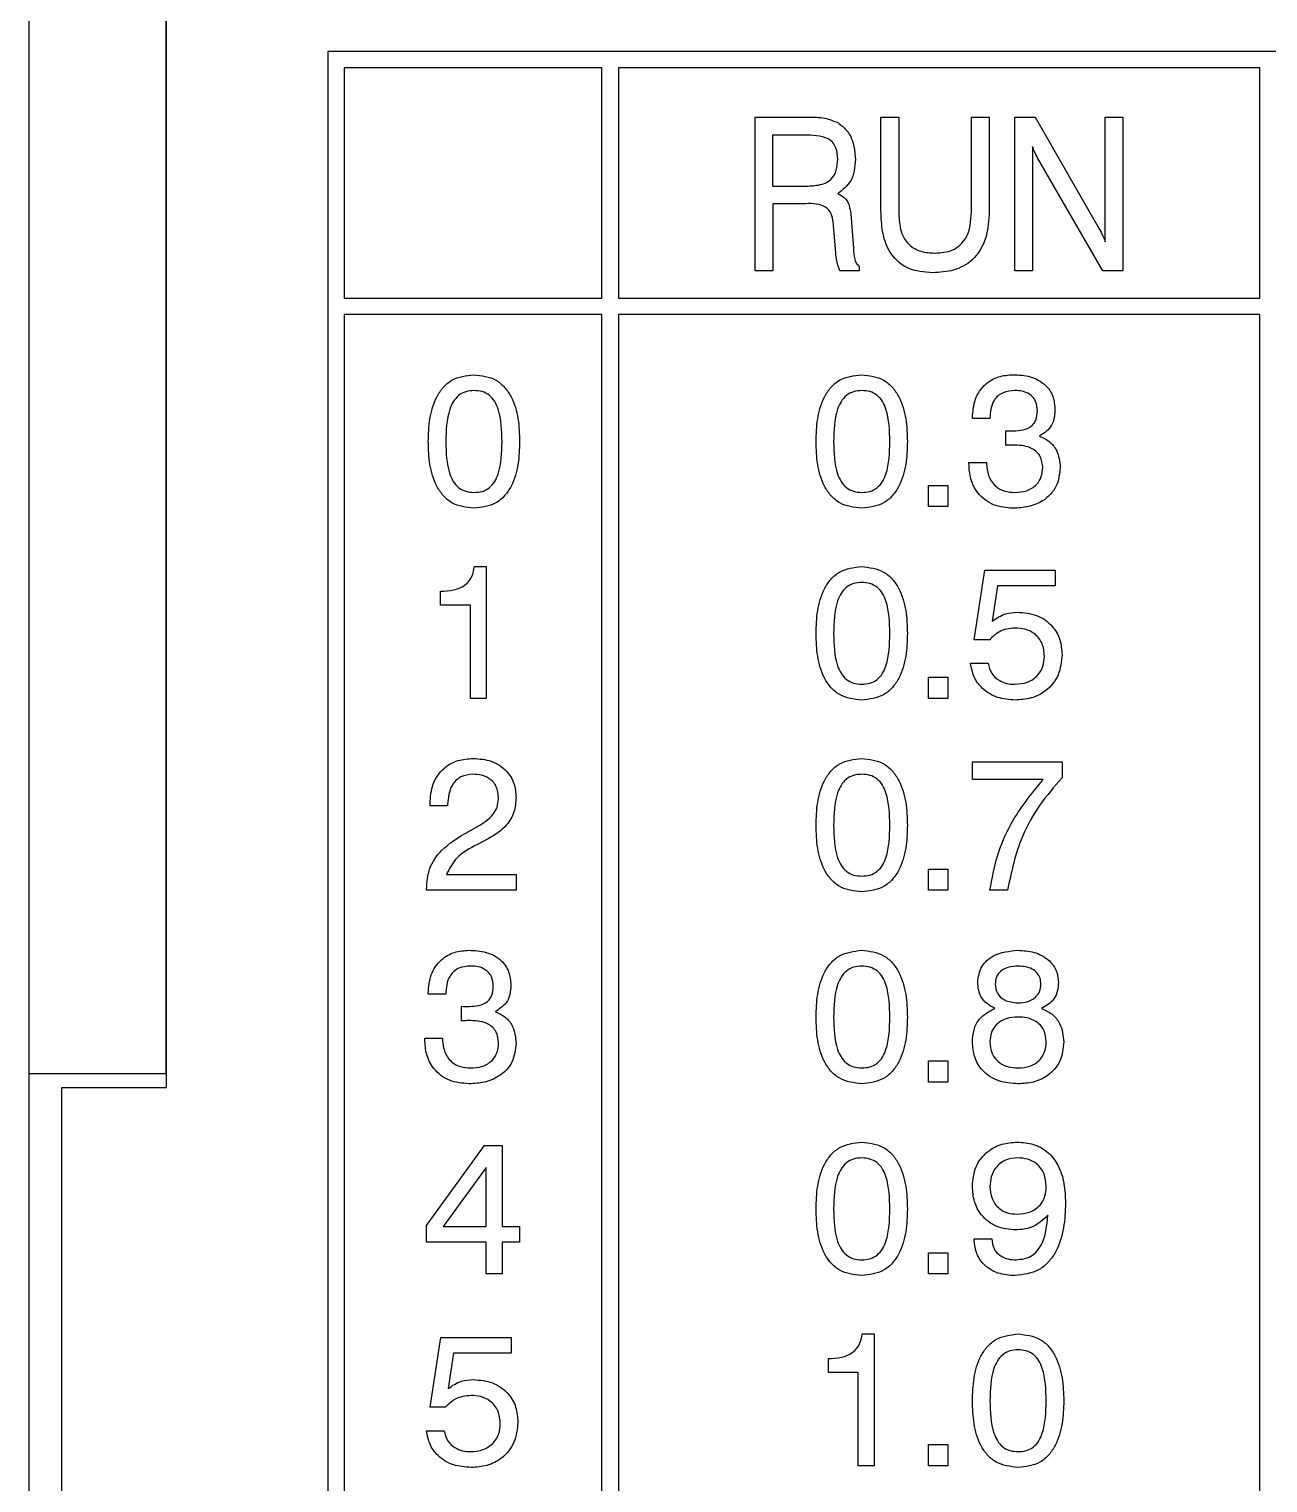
# Model space of a CAD drawing. Header units: millimetres. Extents: x -684 to 5961, y -1281 to 2539.
# Drawn here: x 2779.34 to 2801.94, y -477.58 to -451.06 of the extents above; entities that cross this region are included whole.
import ezdxf

# ---------------------------------------------------------------- set-up
doc = ezdxf.new("R2010")
doc.units = ezdxf.units.MM
doc.header["$LTSCALE"] = 5
doc.header["$MEASUREMENT"] = 0
doc.layers.get('0').update_dxf_attribs({"linetype": 'CONTINUOUS'})

msp = doc.modelspace()

# ---------------------------------------------------------------- linework, layer by layer
for p, q in [((2779.342, -470.115), (2779.342, -437.615)), ((2781.842, -470.115), (2781.842, -437.615)), ((2781.842, -445.615), (2781.842, -470.365)), ((2817.092, -451.465), (2784.792, -451.465)), ((2784.792, -451.465), (2784.792, -513.765)), ((2785.092, -451.765), (2785.092, -455.965)), ((2789.792, -451.765), (2785.092, -451.765)), ((2789.792, -455.965), (2789.792, -451.765)), ((2790.092, -451.765), (2790.092, -455.965)), ((2801.792, -451.765), (2790.092, -451.765)), ((2801.792, -455.965), (2801.792, -451.765)), ((2792.586, -452.665), (2793.545, -452.665)), ((2792.586, -455.465), (2792.586, -452.665)), ((2794.883, -452.665), (2795.206, -452.665)), ((2794.883, -454.378), (2794.883, -452.665)), ((2795.206, -452.665), (2795.206, -454.382)), ((2796.534, -452.665), (2796.857, -452.665)), ((2796.534, -454.382), (2796.534, -452.665)), ((2796.857, -452.665), (2796.857, -454.378)), ((2797.324, -452.665), (2797.695, -452.665)), ((2797.324, -455.465), (2797.324, -452.665)), ((2797.695, -452.665), (2798.862, -454.699)), ((2798.975, -452.665), (2799.298, -452.665)), ((2798.975, -454.934), (2798.975, -452.665)), ((2799.298, -452.665), (2799.298, -455.465)), ((2792.905, -452.988), (2792.905, -453.921)), ((2793.489, -452.988), (2792.905, -452.988)), ((2797.647, -453.195), (2797.647, -455.465)), ((2798.931, -455.465), (2797.74, -453.402)), ((2792.905, -453.921), (2793.489, -453.921)), ((2792.909, -454.244), (2792.909, -455.465)), ((2793.462, -454.244), (2792.909, -454.244)), ((2794.345, -454.585), (2794.379, -455.055)), ((2794.055, -455.072), (2794.021, -454.701)), ((2794.055, -455.084), (2794.055, -455.072)), ((2794.488, -455.386), (2794.488, -455.465)), ((2792.909, -455.465), (2792.586, -455.465)), ((2794.488, -455.465), (2794.13, -455.465)), ((2797.647, -455.465), (2797.324, -455.465)), ((2799.298, -455.465), (2798.931, -455.465)), ((2785.092, -455.965), (2789.792, -455.965)), ((2790.092, -455.965), (2801.792, -455.965)), ((2789.792, -456.265), (2785.092, -456.265)), ((2785.092, -456.265), (2785.092, -513.465)), ((2789.792, -513.465), (2789.792, -456.265)), ((2790.092, -456.265), (2790.092, -513.465)), ((2801.792, -456.265), (2790.092, -456.265)), ((2801.792, -513.465), (2801.792, -456.265)), ((2796.551, -458.162), (2796.551, -458.145)), ((2796.871, -458.162), (2796.551, -458.162)), ((2797.158, -458.65), (2797.159, -458.383)), ((2797.169, -458.649), (2797.158, -458.65)), ((2796.487, -458.963), (2796.807, -458.963)), ((2796.487, -458.981), (2796.487, -458.963)), ((2795.75, -459.38), (2796.102, -459.38)), ((2795.75, -459.765), (2795.75, -459.38)), ((2796.102, -459.38), (2796.102, -459.765)), ((2796.102, -459.765), (2795.75, -459.765)), ((2787.467, -460.861), (2787.682, -460.861)), ((2787.682, -460.861), (2787.682, -463.265)), ((2796.583, -462.195), (2796.779, -460.925)), ((2796.779, -460.925), (2798.061, -460.925)), ((2798.061, -460.925), (2798.061, -461.213)), ((2797.01, -461.213), (2796.913, -461.856)), ((2798.061, -461.213), (2797.01, -461.213)), ((2786.849, -461.566), (2786.849, -461.31)), ((2787.394, -461.566), (2786.849, -461.566)), ((2787.394, -463.265), (2787.394, -461.566)), ((2796.866, -462.195), (2796.583, -462.195)), ((2796.519, -462.626), (2796.839, -462.626)), ((2795.75, -462.88), (2796.102, -462.88)), ((2795.75, -463.265), (2795.75, -462.88)), ((2796.102, -462.88), (2796.102, -463.265)), ((2787.682, -463.265), (2787.394, -463.265)), ((2796.102, -463.265), (2795.75, -463.265)), ((2796.551, -464.425), (2798.186, -464.425)), ((2796.551, -464.745), (2796.551, -464.425)), ((2798.186, -464.425), (2798.186, -464.716)), ((2797.844, -464.745), (2796.551, -464.745)), ((2786.657, -465.226), (2786.657, -465.185)), ((2786.977, -465.198), (2786.977, -465.226)), ((2786.977, -465.226), (2786.657, -465.226)), ((2787.362, -465.693), (2787.562, -465.581)), ((2787.72, -465.828), (2787.521, -465.931)), ((2786.955, -466.476), (2788.227, -466.476)), ((2788.227, -466.476), (2788.227, -466.765)), ((2795.75, -466.38), (2796.102, -466.38)), ((2795.75, -466.765), (2795.75, -466.38)), ((2796.102, -466.38), (2796.102, -466.765)), ((2786.593, -466.765), (2786.593, -466.745)), ((2788.227, -466.765), (2786.593, -466.765)), ((2796.102, -466.765), (2795.75, -466.765)), ((2797.192, -466.765), (2796.871, -466.765)), ((2786.625, -468.662), (2786.625, -468.645)), ((2786.945, -468.662), (2786.625, -468.662)), ((2787.232, -469.15), (2787.233, -468.883)), ((2787.243, -469.149), (2787.232, -469.15)), ((2786.561, -469.463), (2786.881, -469.463)), ((2786.561, -469.481), (2786.561, -469.463)), ((2795.75, -469.88), (2796.102, -469.88)), ((2795.75, -470.265), (2795.75, -469.88)), ((2796.102, -469.88), (2796.102, -470.265)), ((2781.842, -470.115), (2779.342, -470.115)), ((2779.342, -495.615), (2779.342, -470.115)), ((2779.942, -495.365), (2779.942, -470.365)), ((2779.942, -470.365), (2781.842, -470.365)), ((2796.102, -470.265), (2795.75, -470.265)), ((2786.593, -472.882), (2787.653, -471.425)), ((2787.653, -471.425), (2787.971, -471.425)), ((2787.971, -471.425), (2787.971, -472.899)), ((2787.682, -471.826), (2786.894, -472.899)), ((2787.682, -472.899), (2787.682, -471.826)), ((2786.593, -473.188), (2786.593, -472.882)), ((2786.894, -472.899), (2787.682, -472.899)), ((2787.971, -472.899), (2788.291, -472.899)), ((2788.291, -472.899), (2788.291, -473.188)), ((2796.583, -473.124), (2796.904, -473.124)), ((2787.682, -473.188), (2786.593, -473.188)), ((2787.682, -473.765), (2787.682, -473.188)), ((2787.971, -473.188), (2787.971, -473.765)), ((2788.291, -473.188), (2787.971, -473.188)), ((2795.75, -473.38), (2796.102, -473.38)), ((2795.75, -473.765), (2795.75, -473.38)), ((2796.102, -473.38), (2796.102, -473.765)), ((2787.971, -473.765), (2787.682, -473.765)), ((2796.102, -473.765), (2795.75, -473.765)), ((2786.657, -476.195), (2786.853, -474.925)), ((2786.853, -474.925), (2788.135, -474.925)), ((2788.135, -474.925), (2788.135, -475.213)), ((2794.54, -474.861), (2794.756, -474.861)), ((2794.756, -474.861), (2794.756, -477.265)), ((2787.083, -475.213), (2786.986, -475.856)), ((2788.135, -475.213), (2787.083, -475.213)), ((2793.923, -475.566), (2793.923, -475.31)), ((2794.468, -475.566), (2793.923, -475.566)), ((2794.468, -477.265), (2794.468, -475.566)), ((2786.94, -476.195), (2786.657, -476.195)), ((2786.593, -476.626), (2786.913, -476.626)), ((2795.75, -476.88), (2796.102, -476.88)), ((2795.75, -477.265), (2795.75, -476.88)), ((2796.102, -476.88), (2796.102, -477.265)), ((2794.756, -477.265), (2794.468, -477.265)), ((2796.102, -477.265), (2795.75, -477.265))]:
    msp.add_line(p, q)
for points, knots in [([(2793.545, -452.665), (2793.652, -452.662), (2793.842, -452.657), (2794.017, -452.73), (2794.093, -452.762)], [0, 0, 0, 0, 0.561285, 1, 1, 1, 1]), ([(2794.093, -453.435), (2794.089, -453.361), (2794.083, -453.251), (2794.009, -453.121), (2793.89, -453.032), (2793.707, -452.994), (2793.562, -452.99), (2793.489, -452.988)], [0, 0, 0, 0, 0.2496014, 0.3745823, 0.4994028, 0.7492094, 1, 1, 1, 1]), ([(2794.093, -452.762), (2794.151, -452.806), (2794.268, -452.893), (2794.393, -453.128), (2794.407, -453.315), (2794.416, -453.429)], [0, 0, 0, 0, 0.2799705, 0.5601648, 1, 1, 1, 1]), ([(2797.74, -453.402), (2797.72, -453.365), (2797.685, -453.298), (2797.659, -453.227), (2797.647, -453.195)], [0, 0, 0, 0, 0.559977, 1, 1, 1, 1]), ([(2793.489, -453.921), (2793.573, -453.919), (2793.739, -453.913), (2793.973, -453.832), (2794.084, -453.633), (2794.09, -453.501), (2794.093, -453.435)], [0, 0, 0, 0, 0.281556, 0.560291, 0.779163, 1, 1, 1, 1]), ([(2794.416, -453.429), (2794.405, -453.573), (2794.385, -453.829), (2794.186, -453.988), (2794.099, -454.058)], [0, 0, 0, 0, 0.560477, 1, 1, 1, 1]), ([(2794.099, -454.058), (2794.152, -454.086), (2794.257, -454.141), (2794.33, -454.347), (2794.339, -454.494), (2794.345, -454.585)], [0, 0, 0, 0, 0.278475, 0.55791, 1, 1, 1, 1]), ([(2794.021, -454.701), (2794.017, -454.648), (2794.007, -454.542), (2793.974, -454.379), (2793.777, -454.227), (2793.592, -454.237), (2793.462, -454.244)], [0, 0, 0, 0, 0.187972, 0.3754558, 0.5584721, 1, 1, 1, 1]), ([(2795.828, -455.501), (2795.669, -455.489), (2795.352, -455.464), (2795.016, -455.137), (2794.898, -454.748), (2794.888, -454.501), (2794.883, -454.378)], [0, 0, 0, 0, 0.280086, 0.557661, 0.778512, 1, 1, 1, 1]), ([(2795.206, -454.382), (2795.211, -454.49), (2795.219, -454.705), (2795.357, -454.992), (2795.614, -455.128), (2795.783, -455.137), (2795.869, -455.142)], [0, 0, 0, 0, 0.2812374, 0.5597761, 0.779189, 1, 1, 1, 1]), ([(2796.857, -454.378), (2796.849, -454.541), (2796.833, -454.866), (2796.595, -455.278), (2796.212, -455.479), (2795.956, -455.493), (2795.828, -455.501)], [0, 0, 0, 0, 0.2809216, 0.5594735, 0.7792056, 1, 1, 1, 1]), ([(2795.869, -455.142), (2795.978, -455.135), (2796.196, -455.121), (2796.507, -454.842), (2796.524, -454.557), (2796.534, -454.382)], [0, 0, 0, 0, 0.28143, 0.559957, 1, 1, 1, 1]), ([(2798.862, -454.699), (2798.886, -454.741), (2798.93, -454.817), (2798.961, -454.898), (2798.975, -454.934)], [0, 0, 0, 0, 0.560142, 1, 1, 1, 1]), ([(2794.13, -455.465), (2794.107, -455.395), (2794.068, -455.271), (2794.059, -455.141), (2794.055, -455.084)], [0, 0, 0, 0, 0.558731, 1, 1, 1, 1]), ([(2794.379, -455.055), (2794.384, -455.122), (2794.39, -455.215), (2794.428, -455.332), (2794.468, -455.368), (2794.488, -455.386)], [0, 0, 0, 0, 0.561007, 0.781131, 1, 1, 1, 1]), ([(2786.625, -458.581), (2786.629, -458.442), (2786.638, -458.164), (2786.735, -457.823), (2786.888, -457.589), (2787.103, -457.403), (2787.315, -457.378), (2787.456, -457.361)], [0, 0, 0, 0, 0.25095, 0.501238, 0.626585, 0.75176, 1, 1, 1, 1]), ([(2787.456, -457.361), (2787.597, -457.377), (2787.809, -457.402), (2788.026, -457.588), (2788.18, -457.821), (2788.277, -458.164), (2788.287, -458.442), (2788.291, -458.581)], [0, 0, 0, 0, 0.24832, 0.373489, 0.498826, 0.749057, 1, 1, 1, 1]), ([(2793.698, -458.581), (2793.703, -458.442), (2793.712, -458.164), (2793.808, -457.823), (2793.961, -457.589), (2794.176, -457.403), (2794.388, -457.378), (2794.529, -457.361)], [0, 0, 0, 0, 0.25095, 0.501238, 0.626585, 0.75176, 1, 1, 1, 1]), ([(2794.529, -457.361), (2794.67, -457.377), (2794.883, -457.402), (2795.1, -457.588), (2795.254, -457.821), (2795.351, -458.164), (2795.36, -458.442), (2795.365, -458.581)], [0, 0, 0, 0, 0.24832, 0.373489, 0.498826, 0.749057, 1, 1, 1, 1]), ([(2796.551, -458.145), (2796.56, -458.031), (2796.577, -457.802), (2796.763, -457.529), (2797.024, -457.38), (2797.203, -457.367), (2797.293, -457.361)], [0, 0, 0, 0, 0.280379, 0.559424, 0.779374, 1, 1, 1, 1]), ([(2797.293, -457.361), (2797.399, -457.366), (2797.61, -457.377), (2797.88, -457.518), (2798.038, -457.751), (2798.051, -457.917), (2798.057, -458.001)], [0, 0, 0, 0, 0.280903, 0.56016, 0.779706, 1, 1, 1, 1]), ([(2787.458, -457.649), (2787.408, -457.653), (2787.308, -457.66), (2787.171, -457.732), (2787.074, -457.849), (2786.955, -458.126), (2786.95, -458.379), (2786.945, -458.581)], [0, 0, 0, 0, 0.125077, 0.249857, 0.374791, 0.500055, 1, 1, 1, 1]), ([(2787.971, -458.581), (2787.966, -458.379), (2787.961, -458.126), (2787.843, -457.848), (2787.745, -457.731), (2787.608, -457.659), (2787.508, -457.653), (2787.458, -457.649)], [0, 0, 0, 0, 0.499905, 0.625168, 0.750087, 0.874874, 1, 1, 1, 1]), ([(2794.532, -457.649), (2794.482, -457.653), (2794.382, -457.66), (2794.245, -457.732), (2794.148, -457.849), (2794.029, -458.126), (2794.023, -458.379), (2794.019, -458.581)], [0, 0, 0, 0, 0.125077, 0.249857, 0.374791, 0.500055, 1, 1, 1, 1]), ([(2795.045, -458.581), (2795.04, -458.379), (2795.034, -458.126), (2794.917, -457.848), (2794.819, -457.731), (2794.682, -457.659), (2794.582, -457.653), (2794.532, -457.649)], [0, 0, 0, 0, 0.499905, 0.625168, 0.750087, 0.874874, 1, 1, 1, 1]), ([(2797.324, -457.649), (2797.25, -457.655), (2797.103, -457.665), (2796.94, -457.81), (2796.879, -457.99), (2796.874, -458.105), (2796.871, -458.162)], [0, 0, 0, 0, 0.280202, 0.558025, 0.778656, 1, 1, 1, 1]), ([(2797.737, -458.02), (2797.732, -457.961), (2797.723, -457.842), (2797.607, -457.71), (2797.463, -457.656), (2797.37, -457.652), (2797.324, -457.649)], [0, 0, 0, 0, 0.2799727, 0.5582824, 0.7787932, 1, 1, 1, 1]), ([(2797.26, -458.386), (2797.317, -458.385), (2797.432, -458.381), (2797.576, -458.342), (2797.666, -458.267), (2797.727, -458.166), (2797.733, -458.079), (2797.737, -458.02)], [0, 0, 0, 0, 0.250786, 0.500529, 0.62557, 0.750594, 1, 1, 1, 1]), ([(2798.057, -458.001), (2798.054, -458.056), (2798.048, -458.167), (2797.97, -458.356), (2797.847, -458.433), (2797.772, -458.481)], [0, 0, 0, 0, 0.281418, 0.562234, 1, 1, 1, 1]), ([(2787.456, -459.797), (2787.315, -459.78), (2787.103, -459.756), (2786.888, -459.57), (2786.735, -459.338), (2786.639, -458.997), (2786.629, -458.72), (2786.625, -458.581)], [0, 0, 0, 0, 0.2483184, 0.373488, 0.4988149, 0.7490793, 1, 1, 1, 1]), ([(2786.945, -458.581), (2786.95, -458.783), (2786.955, -459.035), (2787.074, -459.311), (2787.172, -459.427), (2787.308, -459.498), (2787.408, -459.505), (2787.458, -459.508)], [0, 0, 0, 0, 0.4999, 0.625162, 0.750085, 0.874883, 1, 1, 1, 1]), ([(2788.291, -458.581), (2788.287, -458.72), (2788.277, -458.998), (2788.18, -459.339), (2788.026, -459.572), (2787.809, -459.757), (2787.596, -459.781), (2787.456, -459.797)], [0, 0, 0, 0, 0.2509043, 0.5011052, 0.6264325, 0.7516211, 1, 1, 1, 1]), ([(2787.458, -459.508), (2787.508, -459.505), (2787.608, -459.499), (2787.745, -459.428), (2787.843, -459.312), (2787.961, -459.035), (2787.966, -458.783), (2787.971, -458.581)], [0, 0, 0, 0, 0.125106, 0.249966, 0.3749, 0.500145, 1, 1, 1, 1]), ([(2794.529, -459.797), (2794.389, -459.78), (2794.177, -459.756), (2793.962, -459.57), (2793.808, -459.338), (2793.712, -458.997), (2793.703, -458.72), (2793.698, -458.581)], [0, 0, 0, 0, 0.248318, 0.373488, 0.498815, 0.749079, 1, 1, 1, 1]), ([(2794.019, -458.581), (2794.023, -458.783), (2794.029, -459.035), (2794.148, -459.311), (2794.246, -459.427), (2794.382, -459.498), (2794.482, -459.505), (2794.532, -459.508)], [0, 0, 0, 0, 0.4999, 0.625162, 0.750085, 0.874883, 1, 1, 1, 1]), ([(2795.365, -458.581), (2795.36, -458.72), (2795.351, -458.998), (2795.254, -459.339), (2795.099, -459.572), (2794.882, -459.757), (2794.67, -459.781), (2794.529, -459.797)], [0, 0, 0, 0, 0.250904, 0.501105, 0.626433, 0.751621, 1, 1, 1, 1]), ([(2794.532, -459.508), (2794.582, -459.505), (2794.682, -459.499), (2794.819, -459.428), (2794.917, -459.312), (2795.034, -459.035), (2795.04, -458.783), (2795.045, -458.581)], [0, 0, 0, 0, 0.125106, 0.249966, 0.3749, 0.500145, 1, 1, 1, 1]), ([(2797.159, -458.383), (2797.178, -458.385), (2797.211, -458.387), (2797.245, -458.387), (2797.26, -458.386)], [0, 0, 0, 0, 0.559971, 1, 1, 1, 1]), ([(2797.772, -458.481), (2797.835, -458.509), (2797.961, -458.567), (2798.124, -458.765), (2798.142, -458.945), (2798.154, -459.054)], [0, 0, 0, 0, 0.280902, 0.561113, 1, 1, 1, 1]), ([(2797.33, -458.643), (2797.3, -458.644), (2797.246, -458.645), (2797.193, -458.648), (2797.169, -458.649)], [0, 0, 0, 0, 0.559986, 1, 1, 1, 1]), ([(2797.833, -459.052), (2797.826, -458.983), (2797.811, -458.844), (2797.618, -458.664), (2797.439, -458.651), (2797.33, -458.643)], [0, 0, 0, 0, 0.280265, 0.55972, 1, 1, 1, 1]), ([(2797.293, -459.797), (2797.171, -459.786), (2796.928, -459.766), (2796.648, -459.55), (2796.505, -459.267), (2796.493, -459.076), (2796.487, -458.981)], [0, 0, 0, 0, 0.280116, 0.559004, 0.779197, 1, 1, 1, 1]), ([(2796.807, -458.963), (2796.814, -459.043), (2796.828, -459.201), (2796.952, -459.397), (2797.137, -459.497), (2797.262, -459.504), (2797.324, -459.508)], [0, 0, 0, 0, 0.280691, 0.559402, 0.779276, 1, 1, 1, 1]), ([(2798.154, -459.054), (2798.14, -459.175), (2798.113, -459.416), (2797.863, -459.666), (2797.575, -459.782), (2797.387, -459.792), (2797.293, -459.797)], [0, 0, 0, 0, 0.279361, 0.558332, 0.778914, 1, 1, 1, 1]), ([(2797.324, -459.508), (2797.397, -459.504), (2797.541, -459.494), (2797.72, -459.386), (2797.821, -459.223), (2797.829, -459.109), (2797.833, -459.052)], [0, 0, 0, 0, 0.280664, 0.559761, 0.779533, 1, 1, 1, 1]), ([(2786.849, -461.31), (2786.929, -461.306), (2787.087, -461.298), (2787.302, -461.215), (2787.434, -461.047), (2787.456, -460.923), (2787.467, -460.861)], [0, 0, 0, 0, 0.281064, 0.560363, 0.779679, 1, 1, 1, 1]), ([(2793.698, -462.081), (2793.703, -461.942), (2793.712, -461.664), (2793.808, -461.323), (2793.961, -461.089), (2794.176, -460.903), (2794.388, -460.878), (2794.529, -460.861)], [0, 0, 0, 0, 0.25095, 0.501238, 0.626585, 0.75176, 1, 1, 1, 1]), ([(2794.529, -460.861), (2794.67, -460.877), (2794.883, -460.902), (2795.1, -461.088), (2795.254, -461.321), (2795.351, -461.664), (2795.36, -461.942), (2795.365, -462.081)], [0, 0, 0, 0, 0.2483197, 0.3734886, 0.4988257, 0.7490574, 1, 1, 1, 1]), ([(2794.532, -461.149), (2794.482, -461.153), (2794.382, -461.16), (2794.245, -461.232), (2794.148, -461.349), (2794.029, -461.626), (2794.023, -461.879), (2794.019, -462.081)], [0, 0, 0, 0, 0.125077, 0.249857, 0.374791, 0.500055, 1, 1, 1, 1]), ([(2795.045, -462.081), (2795.04, -461.879), (2795.034, -461.626), (2794.917, -461.348), (2794.819, -461.231), (2794.682, -461.159), (2794.582, -461.153), (2794.532, -461.149)], [0, 0, 0, 0, 0.499905, 0.625168, 0.750087, 0.874874, 1, 1, 1, 1]), ([(2796.913, -461.856), (2796.991, -461.803), (2797.131, -461.708), (2797.299, -461.699), (2797.373, -461.694)], [0, 0, 0, 0, 0.558781, 1, 1, 1, 1]), ([(2797.373, -461.694), (2797.492, -461.704), (2797.73, -461.722), (2798.01, -461.921), (2798.166, -462.19), (2798.179, -462.377), (2798.186, -462.47)], [0, 0, 0, 0, 0.280318, 0.559441, 0.779445, 1, 1, 1, 1]), ([(2797.327, -461.983), (2797.227, -461.994), (2797.048, -462.014), (2796.922, -462.14), (2796.866, -462.195)], [0, 0, 0, 0, 0.559183, 1, 1, 1, 1]), ([(2797.865, -462.496), (2797.858, -462.417), (2797.845, -462.259), (2797.698, -462.081), (2797.512, -461.993), (2797.389, -461.986), (2797.327, -461.983)], [0, 0, 0, 0, 0.28003, 0.558887, 0.779145, 1, 1, 1, 1]), ([(2794.529, -463.297), (2794.389, -463.28), (2794.177, -463.256), (2793.962, -463.07), (2793.808, -462.838), (2793.712, -462.497), (2793.703, -462.22), (2793.698, -462.081)], [0, 0, 0, 0, 0.248318, 0.373488, 0.498815, 0.749079, 1, 1, 1, 1]), ([(2794.019, -462.081), (2794.023, -462.283), (2794.029, -462.535), (2794.148, -462.811), (2794.246, -462.927), (2794.382, -462.998), (2794.482, -463.005), (2794.532, -463.008)], [0, 0, 0, 0, 0.4999, 0.625162, 0.750085, 0.874883, 1, 1, 1, 1]), ([(2795.365, -462.081), (2795.36, -462.22), (2795.351, -462.498), (2795.254, -462.839), (2795.099, -463.072), (2794.882, -463.257), (2794.67, -463.281), (2794.529, -463.297)], [0, 0, 0, 0, 0.250904, 0.501105, 0.626433, 0.751621, 1, 1, 1, 1]), ([(2794.532, -463.008), (2794.582, -463.005), (2794.682, -462.999), (2794.819, -462.928), (2794.917, -462.812), (2795.034, -462.535), (2795.04, -462.283), (2795.045, -462.081)], [0, 0, 0, 0, 0.125106, 0.249966, 0.3749, 0.500145, 1, 1, 1, 1]), ([(2797.323, -463.008), (2797.402, -463.002), (2797.559, -462.99), (2797.746, -462.86), (2797.851, -462.682), (2797.86, -462.558), (2797.865, -462.496)], [0, 0, 0, 0, 0.280299, 0.559508, 0.779459, 1, 1, 1, 1]), ([(2798.186, -462.47), (2798.174, -462.596), (2798.15, -462.847), (2797.918, -463.129), (2797.627, -463.277), (2797.43, -463.29), (2797.331, -463.297)], [0, 0, 0, 0, 0.279844, 0.558963, 0.779249, 1, 1, 1, 1]), ([(2797.331, -463.297), (2797.222, -463.289), (2797.004, -463.272), (2796.736, -463.11), (2796.564, -462.88), (2796.534, -462.711), (2796.519, -462.626)], [0, 0, 0, 0, 0.280335, 0.55975, 0.779719, 1, 1, 1, 1]), ([(2796.839, -462.626), (2796.855, -462.688), (2796.888, -462.811), (2797.021, -462.937), (2797.174, -463), (2797.273, -463.006), (2797.323, -463.008)], [0, 0, 0, 0, 0.2797266, 0.5588348, 0.7792471, 1, 1, 1, 1]), ([(2786.657, -465.185), (2786.665, -465.063), (2786.683, -464.821), (2786.883, -464.533), (2787.162, -464.38), (2787.352, -464.367), (2787.447, -464.361)], [0, 0, 0, 0, 0.280418, 0.559343, 0.77933, 1, 1, 1, 1]), ([(2787.447, -464.361), (2787.559, -464.369), (2787.781, -464.385), (2788.05, -464.563), (2788.207, -464.811), (2788.22, -464.986), (2788.227, -465.073)], [0, 0, 0, 0, 0.280426, 0.559687, 0.779583, 1, 1, 1, 1]), ([(2793.698, -465.581), (2793.703, -465.442), (2793.712, -465.164), (2793.808, -464.823), (2793.961, -464.589), (2794.176, -464.403), (2794.388, -464.378), (2794.529, -464.361)], [0, 0, 0, 0, 0.2509496, 0.5012375, 0.6265852, 0.7517598, 1, 1, 1, 1]), ([(2794.529, -464.361), (2794.67, -464.377), (2794.883, -464.402), (2795.1, -464.588), (2795.254, -464.821), (2795.351, -465.164), (2795.36, -465.442), (2795.365, -465.581)], [0, 0, 0, 0, 0.24832, 0.373489, 0.498826, 0.749057, 1, 1, 1, 1]), ([(2787.439, -464.649), (2787.363, -464.657), (2787.21, -464.674), (2787.006, -464.881), (2786.988, -465.078), (2786.977, -465.198)], [0, 0, 0, 0, 0.280554, 0.560287, 1, 1, 1, 1]), ([(2787.907, -465.071), (2787.9, -465.004), (2787.886, -464.871), (2787.754, -464.728), (2787.596, -464.658), (2787.492, -464.652), (2787.439, -464.649)], [0, 0, 0, 0, 0.279581, 0.558527, 0.779022, 1, 1, 1, 1]), ([(2794.532, -464.649), (2794.482, -464.653), (2794.382, -464.66), (2794.245, -464.732), (2794.148, -464.849), (2794.029, -465.126), (2794.023, -465.379), (2794.019, -465.581)], [0, 0, 0, 0, 0.125077, 0.249857, 0.374791, 0.500055, 1, 1, 1, 1]), ([(2795.045, -465.581), (2795.04, -465.379), (2795.034, -465.126), (2794.917, -464.848), (2794.819, -464.731), (2794.682, -464.659), (2794.582, -464.653), (2794.532, -464.649)], [0, 0, 0, 0, 0.4999053, 0.6251684, 0.7500875, 0.8748739, 1, 1, 1, 1]), ([(2796.871, -466.765), (2796.91, -466.555), (2796.986, -466.137), (2797.284, -465.43), (2797.631, -465.005), (2797.844, -464.745)], [0, 0, 0, 0, 0.28019, 0.560338, 1, 1, 1, 1]), ([(2798.186, -464.716), (2798.044, -464.879), (2797.76, -465.205), (2797.378, -465.885), (2797.262, -466.431), (2797.192, -466.765)], [0, 0, 0, 0, 0.28029, 0.560503, 1, 1, 1, 1]), ([(2787.562, -465.581), (2787.665, -465.513), (2787.809, -465.418), (2787.897, -465.214), (2787.904, -465.119), (2787.907, -465.071)], [0, 0, 0, 0, 0.558122, 0.779032, 1, 1, 1, 1]), ([(2788.227, -465.073), (2788.22, -465.163), (2788.206, -465.343), (2788.039, -465.63), (2787.841, -465.753), (2787.72, -465.828)], [0, 0, 0, 0, 0.280304, 0.56021, 1, 1, 1, 1]), ([(2786.593, -466.745), (2786.602, -466.615), (2786.622, -466.355), (2786.896, -465.961), (2787.185, -465.795), (2787.362, -465.693)], [0, 0, 0, 0, 0.2799963, 0.5591981, 1, 1, 1, 1]), ([(2794.529, -466.797), (2794.389, -466.78), (2794.177, -466.756), (2793.962, -466.57), (2793.808, -466.338), (2793.712, -465.997), (2793.703, -465.72), (2793.698, -465.581)], [0, 0, 0, 0, 0.248318, 0.373488, 0.498815, 0.749079, 1, 1, 1, 1]), ([(2794.019, -465.581), (2794.023, -465.783), (2794.029, -466.035), (2794.148, -466.311), (2794.246, -466.427), (2794.382, -466.498), (2794.482, -466.505), (2794.532, -466.508)], [0, 0, 0, 0, 0.4999, 0.625162, 0.750085, 0.874883, 1, 1, 1, 1]), ([(2795.365, -465.581), (2795.36, -465.72), (2795.351, -465.998), (2795.254, -466.339), (2795.099, -466.572), (2794.882, -466.757), (2794.67, -466.781), (2794.529, -466.797)], [0, 0, 0, 0, 0.250904, 0.501105, 0.626433, 0.751621, 1, 1, 1, 1]), ([(2794.532, -466.508), (2794.582, -466.505), (2794.682, -466.499), (2794.819, -466.428), (2794.917, -466.312), (2795.034, -466.035), (2795.04, -465.783), (2795.045, -465.581)], [0, 0, 0, 0, 0.125106, 0.249966, 0.3749, 0.500145, 1, 1, 1, 1]), ([(2787.521, -465.931), (2787.383, -466.002), (2787.138, -466.128), (2787.011, -466.37), (2786.955, -466.476)], [0, 0, 0, 0, 0.5626058, 1, 1, 1, 1]), ([(2786.625, -468.645), (2786.633, -468.531), (2786.65, -468.302), (2786.837, -468.029), (2787.098, -467.88), (2787.277, -467.867), (2787.367, -467.861)], [0, 0, 0, 0, 0.280379, 0.559424, 0.779374, 1, 1, 1, 1]), ([(2787.367, -467.861), (2787.473, -467.866), (2787.683, -467.877), (2787.954, -468.018), (2788.112, -468.251), (2788.125, -468.417), (2788.131, -468.501)], [0, 0, 0, 0, 0.280903, 0.56016, 0.779706, 1, 1, 1, 1]), ([(2793.698, -469.081), (2793.703, -468.942), (2793.712, -468.664), (2793.808, -468.323), (2793.961, -468.089), (2794.176, -467.903), (2794.388, -467.878), (2794.529, -467.861)], [0, 0, 0, 0, 0.25095, 0.501238, 0.626585, 0.75176, 1, 1, 1, 1]), ([(2794.529, -467.861), (2794.67, -467.877), (2794.883, -467.902), (2795.1, -468.088), (2795.254, -468.321), (2795.351, -468.664), (2795.36, -468.942), (2795.365, -469.081)], [0, 0, 0, 0, 0.24832, 0.373489, 0.498826, 0.749057, 1, 1, 1, 1]), ([(2796.647, -468.445), (2796.661, -468.346), (2796.689, -468.148), (2796.973, -467.902), (2797.227, -467.876), (2797.382, -467.861)], [0, 0, 0, 0, 0.279648, 0.559985, 1, 1, 1, 1]), ([(2797.382, -467.861), (2797.481, -467.867), (2797.678, -467.879), (2797.928, -468.008), (2798.096, -468.211), (2798.113, -468.367), (2798.121, -468.445)], [0, 0, 0, 0, 0.280861, 0.56059, 0.780288, 1, 1, 1, 1]), ([(2787.397, -468.149), (2787.324, -468.155), (2787.177, -468.165), (2787.014, -468.31), (2786.953, -468.49), (2786.948, -468.605), (2786.945, -468.662)], [0, 0, 0, 0, 0.280202, 0.558025, 0.778656, 1, 1, 1, 1]), ([(2787.811, -468.52), (2787.806, -468.461), (2787.796, -468.342), (2787.68, -468.21), (2787.537, -468.156), (2787.444, -468.152), (2787.397, -468.149)], [0, 0, 0, 0, 0.279973, 0.558282, 0.778793, 1, 1, 1, 1]), ([(2794.532, -468.149), (2794.482, -468.153), (2794.382, -468.16), (2794.245, -468.232), (2794.148, -468.349), (2794.029, -468.626), (2794.023, -468.879), (2794.019, -469.081)], [0, 0, 0, 0, 0.125077, 0.249857, 0.374791, 0.500055, 1, 1, 1, 1]), ([(2795.045, -469.081), (2795.04, -468.879), (2795.034, -468.626), (2794.917, -468.348), (2794.819, -468.231), (2794.682, -468.159), (2794.582, -468.153), (2794.532, -468.149)], [0, 0, 0, 0, 0.499905, 0.625168, 0.750087, 0.874874, 1, 1, 1, 1]), ([(2797.384, -468.149), (2797.328, -468.152), (2797.216, -468.159), (2797.07, -468.227), (2796.979, -468.347), (2796.971, -468.436), (2796.968, -468.48)], [0, 0, 0, 0, 0.281051, 0.560499, 0.779909, 1, 1, 1, 1]), ([(2797.801, -468.48), (2797.798, -468.443), (2797.793, -468.368), (2797.734, -468.268), (2797.603, -468.166), (2797.474, -468.156), (2797.384, -468.149)], [0, 0, 0, 0, 0.187232, 0.374021, 0.561158, 1, 1, 1, 1]), ([(2787.333, -468.886), (2787.391, -468.885), (2787.506, -468.881), (2787.649, -468.842), (2787.74, -468.767), (2787.8, -468.666), (2787.806, -468.579), (2787.811, -468.52)], [0, 0, 0, 0, 0.2507858, 0.5005292, 0.62557, 0.7505943, 1, 1, 1, 1]), ([(2788.131, -468.501), (2788.128, -468.556), (2788.121, -468.667), (2788.043, -468.856), (2787.92, -468.933), (2787.846, -468.981)], [0, 0, 0, 0, 0.281418, 0.562234, 1, 1, 1, 1]), ([(2796.959, -468.921), (2796.908, -468.895), (2796.808, -468.843), (2796.671, -468.682), (2796.656, -468.535), (2796.647, -468.445)], [0, 0, 0, 0, 0.281047, 0.561313, 1, 1, 1, 1]), ([(2796.968, -468.48), (2796.975, -468.537), (2796.99, -468.651), (2797.148, -468.799), (2797.295, -468.813), (2797.384, -468.822)], [0, 0, 0, 0, 0.279981, 0.560219, 1, 1, 1, 1]), ([(2797.384, -468.822), (2797.441, -468.819), (2797.554, -468.812), (2797.697, -468.735), (2797.788, -468.615), (2797.797, -468.525), (2797.801, -468.48)], [0, 0, 0, 0, 0.280784, 0.560252, 0.779959, 1, 1, 1, 1]), ([(2798.121, -468.445), (2798.118, -468.501), (2798.111, -468.614), (2798.02, -468.802), (2797.892, -468.876), (2797.814, -468.921)], [0, 0, 0, 0, 0.281116, 0.561439, 1, 1, 1, 1]), ([(2787.233, -468.883), (2787.252, -468.885), (2787.285, -468.887), (2787.319, -468.887), (2787.333, -468.886)], [0, 0, 0, 0, 0.5599707, 1, 1, 1, 1]), ([(2796.551, -469.531), (2796.556, -469.458), (2796.566, -469.311), (2796.686, -469.067), (2796.855, -468.976), (2796.959, -468.921)], [0, 0, 0, 0, 0.2812923, 0.5617778, 1, 1, 1, 1]), ([(2797.814, -468.921), (2797.88, -468.952), (2798.012, -469.016), (2798.186, -469.225), (2798.206, -469.415), (2798.218, -469.531)], [0, 0, 0, 0, 0.280922, 0.561175, 1, 1, 1, 1]), ([(2787.403, -469.143), (2787.374, -469.144), (2787.32, -469.145), (2787.267, -469.148), (2787.243, -469.149)], [0, 0, 0, 0, 0.559986, 1, 1, 1, 1]), ([(2787.907, -469.552), (2787.899, -469.483), (2787.885, -469.344), (2787.691, -469.164), (2787.513, -469.151), (2787.403, -469.143)], [0, 0, 0, 0, 0.280265, 0.55972, 1, 1, 1, 1]), ([(2787.846, -468.981), (2787.909, -469.009), (2788.035, -469.067), (2788.198, -469.265), (2788.216, -469.445), (2788.227, -469.554)], [0, 0, 0, 0, 0.2809024, 0.561113, 1, 1, 1, 1]), ([(2794.529, -470.297), (2794.389, -470.28), (2794.177, -470.256), (2793.962, -470.07), (2793.808, -469.838), (2793.712, -469.497), (2793.703, -469.22), (2793.698, -469.081)], [0, 0, 0, 0, 0.2483184, 0.373488, 0.4988149, 0.7490793, 1, 1, 1, 1]), ([(2794.019, -469.081), (2794.023, -469.283), (2794.029, -469.535), (2794.148, -469.811), (2794.246, -469.927), (2794.382, -469.998), (2794.482, -470.005), (2794.532, -470.008)], [0, 0, 0, 0, 0.4999, 0.625162, 0.750085, 0.874883, 1, 1, 1, 1]), ([(2795.365, -469.081), (2795.36, -469.22), (2795.351, -469.498), (2795.254, -469.839), (2795.099, -470.072), (2794.882, -470.257), (2794.67, -470.281), (2794.529, -470.297)], [0, 0, 0, 0, 0.250904, 0.501105, 0.626433, 0.751621, 1, 1, 1, 1]), ([(2794.532, -470.008), (2794.582, -470.005), (2794.682, -469.999), (2794.819, -469.928), (2794.917, -469.812), (2795.034, -469.535), (2795.04, -469.283), (2795.045, -469.081)], [0, 0, 0, 0, 0.125106, 0.249966, 0.3749, 0.500145, 1, 1, 1, 1]), ([(2797.382, -469.079), (2797.31, -469.083), (2797.166, -469.092), (2796.987, -469.197), (2796.884, -469.357), (2796.876, -469.471), (2796.871, -469.528)], [0, 0, 0, 0, 0.28074, 0.5599, 0.779603, 1, 1, 1, 1]), ([(2797.897, -469.528), (2797.89, -469.455), (2797.875, -469.309), (2797.726, -469.157), (2797.552, -469.087), (2797.439, -469.082), (2797.382, -469.079)], [0, 0, 0, 0, 0.2795459, 0.5582759, 0.7788187, 1, 1, 1, 1]), ([(2787.366, -470.297), (2787.245, -470.286), (2787.002, -470.266), (2786.722, -470.05), (2786.578, -469.767), (2786.567, -469.576), (2786.561, -469.481)], [0, 0, 0, 0, 0.280116, 0.559004, 0.779197, 1, 1, 1, 1]), ([(2786.881, -469.463), (2786.888, -469.543), (2786.902, -469.701), (2787.025, -469.897), (2787.21, -469.997), (2787.335, -470.004), (2787.398, -470.008)], [0, 0, 0, 0, 0.280691, 0.559402, 0.779276, 1, 1, 1, 1]), ([(2788.227, -469.554), (2788.214, -469.675), (2788.187, -469.916), (2787.937, -470.166), (2787.649, -470.282), (2787.461, -470.292), (2787.366, -470.297)], [0, 0, 0, 0, 0.2793607, 0.558332, 0.7789141, 1, 1, 1, 1]), ([(2787.398, -470.008), (2787.47, -470.004), (2787.615, -469.994), (2787.794, -469.886), (2787.894, -469.723), (2787.903, -469.609), (2787.907, -469.552)], [0, 0, 0, 0, 0.280664, 0.559761, 0.779533, 1, 1, 1, 1]), ([(2797.382, -470.297), (2797.262, -470.288), (2797.023, -470.271), (2796.733, -470.083), (2796.572, -469.813), (2796.558, -469.625), (2796.551, -469.531)], [0, 0, 0, 0, 0.28047, 0.559548, 0.77949, 1, 1, 1, 1]), ([(2796.871, -469.528), (2796.878, -469.602), (2796.891, -469.751), (2797.03, -469.919), (2797.207, -469.998), (2797.324, -470.005), (2797.382, -470.008)], [0, 0, 0, 0, 0.280002, 0.558665, 0.778994, 1, 1, 1, 1]), ([(2797.382, -470.008), (2797.457, -470.003), (2797.606, -469.993), (2797.787, -469.874), (2797.885, -469.703), (2797.893, -469.586), (2797.897, -469.528)], [0, 0, 0, 0, 0.280457, 0.55949, 0.779443, 1, 1, 1, 1]), ([(2798.218, -469.531), (2798.206, -469.651), (2798.182, -469.892), (2797.948, -470.154), (2797.664, -470.281), (2797.476, -470.292), (2797.382, -470.297)], [0, 0, 0, 0, 0.2797263, 0.5586111, 0.7790229, 1, 1, 1, 1]), ([(2793.698, -472.581), (2793.703, -472.442), (2793.712, -472.164), (2793.808, -471.823), (2793.961, -471.589), (2794.176, -471.403), (2794.388, -471.378), (2794.529, -471.361)], [0, 0, 0, 0, 0.25095, 0.501238, 0.626585, 0.75176, 1, 1, 1, 1]), ([(2794.529, -471.361), (2794.67, -471.377), (2794.883, -471.402), (2795.1, -471.588), (2795.254, -471.821), (2795.351, -472.164), (2795.36, -472.442), (2795.365, -472.581)], [0, 0, 0, 0, 0.24832, 0.373489, 0.498826, 0.749057, 1, 1, 1, 1]), ([(2796.551, -472.168), (2796.562, -472.046), (2796.585, -471.803), (2796.804, -471.527), (2797.085, -471.38), (2797.276, -471.367), (2797.371, -471.361)], [0, 0, 0, 0, 0.27995, 0.559068, 0.779241, 1, 1, 1, 1]), ([(2797.371, -471.361), (2797.472, -471.367), (2797.672, -471.381), (2797.943, -471.533), (2798.136, -471.792), (2798.236, -472.118), (2798.245, -472.354), (2798.25, -472.472)], [0, 0, 0, 0, 0.186763, 0.372921, 0.559351, 0.779414, 1, 1, 1, 1]), ([(2794.532, -471.649), (2794.482, -471.653), (2794.382, -471.66), (2794.245, -471.732), (2794.148, -471.849), (2794.029, -472.126), (2794.023, -472.379), (2794.019, -472.581)], [0, 0, 0, 0, 0.125077, 0.249857, 0.374791, 0.500055, 1, 1, 1, 1]), ([(2795.045, -472.581), (2795.04, -472.379), (2795.034, -472.126), (2794.917, -471.848), (2794.819, -471.731), (2794.682, -471.659), (2794.582, -471.653), (2794.532, -471.649)], [0, 0, 0, 0, 0.4999053, 0.6251684, 0.7500875, 0.8748739, 1, 1, 1, 1]), ([(2797.379, -471.649), (2797.302, -471.656), (2797.148, -471.67), (2796.974, -471.811), (2796.883, -471.99), (2796.875, -472.111), (2796.871, -472.171)], [0, 0, 0, 0, 0.279941, 0.55902, 0.779232, 1, 1, 1, 1]), ([(2797.898, -472.168), (2797.892, -472.09), (2797.879, -471.935), (2797.743, -471.754), (2797.562, -471.661), (2797.44, -471.653), (2797.379, -471.649)], [0, 0, 0, 0, 0.28019, 0.559139, 0.779254, 1, 1, 1, 1]), ([(2797.338, -472.963), (2797.22, -472.953), (2796.983, -472.931), (2796.714, -472.719), (2796.57, -472.446), (2796.557, -472.261), (2796.551, -472.168)], [0, 0, 0, 0, 0.279998, 0.559092, 0.779292, 1, 1, 1, 1]), ([(2796.871, -472.171), (2796.878, -472.246), (2796.89, -472.395), (2797.018, -472.57), (2797.19, -472.663), (2797.307, -472.671), (2797.365, -472.675)], [0, 0, 0, 0, 0.280283, 0.559309, 0.779353, 1, 1, 1, 1]), ([(2797.365, -472.675), (2797.443, -472.669), (2797.599, -472.658), (2797.787, -472.532), (2797.886, -472.352), (2797.894, -472.229), (2797.898, -472.168)], [0, 0, 0, 0, 0.280489, 0.559347, 0.779301, 1, 1, 1, 1]), ([(2794.529, -473.797), (2794.389, -473.78), (2794.177, -473.756), (2793.962, -473.57), (2793.808, -473.338), (2793.712, -472.997), (2793.703, -472.72), (2793.698, -472.581)], [0, 0, 0, 0, 0.248318, 0.373488, 0.498815, 0.749079, 1, 1, 1, 1]), ([(2794.019, -472.581), (2794.023, -472.783), (2794.029, -473.035), (2794.148, -473.311), (2794.246, -473.427), (2794.382, -473.498), (2794.482, -473.505), (2794.532, -473.508)], [0, 0, 0, 0, 0.4999, 0.625162, 0.750085, 0.874883, 1, 1, 1, 1]), ([(2795.365, -472.581), (2795.36, -472.72), (2795.351, -472.998), (2795.254, -473.339), (2795.099, -473.572), (2794.882, -473.757), (2794.67, -473.781), (2794.529, -473.797)], [0, 0, 0, 0, 0.250904, 0.501105, 0.626433, 0.751621, 1, 1, 1, 1]), ([(2794.532, -473.508), (2794.582, -473.505), (2794.682, -473.499), (2794.819, -473.428), (2794.917, -473.312), (2795.034, -473.035), (2795.04, -472.783), (2795.045, -472.581)], [0, 0, 0, 0, 0.125106, 0.249966, 0.3749, 0.500145, 1, 1, 1, 1]), ([(2798.25, -472.472), (2798.244, -472.624), (2798.233, -472.926), (2798.121, -473.297), (2797.95, -473.548), (2797.715, -473.75), (2797.484, -473.778), (2797.331, -473.797)], [0, 0, 0, 0, 0.250912, 0.501135, 0.626521, 0.751745, 1, 1, 1, 1]), ([(2797.929, -472.695), (2797.835, -472.783), (2797.666, -472.939), (2797.439, -472.956), (2797.338, -472.963)], [0, 0, 0, 0, 0.558275, 1, 1, 1, 1]), ([(2797.347, -473.508), (2797.442, -473.497), (2797.584, -473.481), (2797.729, -473.357), (2797.886, -473.123), (2797.91, -472.885), (2797.929, -472.695)], [0, 0, 0, 0, 0.248865, 0.374362, 0.500012, 1, 1, 1, 1]), ([(2797.331, -473.797), (2797.224, -473.79), (2797.012, -473.775), (2796.752, -473.612), (2796.603, -473.374), (2796.59, -473.207), (2796.583, -473.124)], [0, 0, 0, 0, 0.2805769, 0.5597012, 0.7795746, 1, 1, 1, 1]), ([(2796.904, -473.124), (2796.911, -473.186), (2796.926, -473.31), (2797.052, -473.441), (2797.202, -473.501), (2797.299, -473.506), (2797.347, -473.508)], [0, 0, 0, 0, 0.279754, 0.558457, 0.778953, 1, 1, 1, 1]), ([(2793.923, -475.31), (2794.002, -475.306), (2794.161, -475.298), (2794.376, -475.215), (2794.507, -475.047), (2794.529, -474.923), (2794.54, -474.861)], [0, 0, 0, 0, 0.281064, 0.560363, 0.779679, 1, 1, 1, 1]), ([(2796.551, -476.081), (2796.556, -475.942), (2796.565, -475.664), (2796.661, -475.323), (2796.814, -475.089), (2797.029, -474.903), (2797.241, -474.878), (2797.382, -474.861)], [0, 0, 0, 0, 0.25095, 0.501238, 0.626585, 0.75176, 1, 1, 1, 1]), ([(2797.382, -474.861), (2797.523, -474.877), (2797.736, -474.902), (2797.952, -475.088), (2798.106, -475.321), (2798.204, -475.664), (2798.213, -475.942), (2798.218, -476.081)], [0, 0, 0, 0, 0.24832, 0.373489, 0.498826, 0.749057, 1, 1, 1, 1]), ([(2797.384, -475.149), (2797.334, -475.153), (2797.234, -475.16), (2797.098, -475.232), (2797, -475.349), (2796.881, -475.626), (2796.876, -475.879), (2796.871, -476.081)], [0, 0, 0, 0, 0.125077, 0.249857, 0.374791, 0.500055, 1, 1, 1, 1]), ([(2797.897, -476.081), (2797.893, -475.879), (2797.887, -475.626), (2797.769, -475.348), (2797.672, -475.231), (2797.535, -475.159), (2797.434, -475.153), (2797.384, -475.149)], [0, 0, 0, 0, 0.499905, 0.625168, 0.750087, 0.874874, 1, 1, 1, 1]), ([(2786.986, -475.856), (2787.065, -475.803), (2787.205, -475.708), (2787.373, -475.699), (2787.447, -475.694)], [0, 0, 0, 0, 0.558781, 1, 1, 1, 1]), ([(2787.447, -475.694), (2787.566, -475.704), (2787.803, -475.722), (2788.084, -475.921), (2788.239, -476.19), (2788.253, -476.377), (2788.259, -476.47)], [0, 0, 0, 0, 0.280318, 0.559441, 0.779445, 1, 1, 1, 1]), ([(2787.4, -475.983), (2787.301, -475.994), (2787.122, -476.014), (2786.996, -476.14), (2786.94, -476.195)], [0, 0, 0, 0, 0.559183, 1, 1, 1, 1]), ([(2787.939, -476.496), (2787.932, -476.417), (2787.918, -476.259), (2787.772, -476.081), (2787.586, -475.993), (2787.462, -475.986), (2787.4, -475.983)], [0, 0, 0, 0, 0.28003, 0.558887, 0.779145, 1, 1, 1, 1]), ([(2797.382, -477.297), (2797.241, -477.28), (2797.03, -477.256), (2796.814, -477.07), (2796.661, -476.838), (2796.565, -476.497), (2796.556, -476.22), (2796.551, -476.081)], [0, 0, 0, 0, 0.248318, 0.373488, 0.498815, 0.749079, 1, 1, 1, 1]), ([(2796.871, -476.081), (2796.876, -476.283), (2796.882, -476.535), (2797, -476.811), (2797.098, -476.927), (2797.235, -476.998), (2797.334, -477.005), (2797.384, -477.008)], [0, 0, 0, 0, 0.4999, 0.625162, 0.750085, 0.874883, 1, 1, 1, 1]), ([(2798.218, -476.081), (2798.213, -476.22), (2798.203, -476.498), (2798.106, -476.839), (2797.952, -477.072), (2797.735, -477.257), (2797.523, -477.281), (2797.382, -477.297)], [0, 0, 0, 0, 0.250904, 0.501105, 0.626433, 0.751621, 1, 1, 1, 1]), ([(2797.384, -477.008), (2797.434, -477.005), (2797.534, -476.999), (2797.671, -476.928), (2797.769, -476.812), (2797.887, -476.535), (2797.893, -476.283), (2797.897, -476.081)], [0, 0, 0, 0, 0.125106, 0.249966, 0.3749, 0.500145, 1, 1, 1, 1]), ([(2787.397, -477.008), (2787.476, -477.002), (2787.633, -476.99), (2787.82, -476.86), (2787.925, -476.682), (2787.934, -476.558), (2787.939, -476.496)], [0, 0, 0, 0, 0.280299, 0.5595084, 0.7794591, 1, 1, 1, 1]), ([(2788.259, -476.47), (2788.247, -476.596), (2788.223, -476.847), (2787.992, -477.129), (2787.7, -477.277), (2787.503, -477.29), (2787.405, -477.297)], [0, 0, 0, 0, 0.279844, 0.558963, 0.779249, 1, 1, 1, 1]), ([(2787.405, -477.297), (2787.296, -477.289), (2787.077, -477.272), (2786.809, -477.11), (2786.638, -476.88), (2786.608, -476.711), (2786.593, -476.626)], [0, 0, 0, 0, 0.280335, 0.55975, 0.779719, 1, 1, 1, 1]), ([(2786.913, -476.626), (2786.929, -476.688), (2786.961, -476.811), (2787.095, -476.937), (2787.247, -477), (2787.347, -477.006), (2787.397, -477.008)], [0, 0, 0, 0, 0.279727, 0.558835, 0.779247, 1, 1, 1, 1])]:
    msp.add_open_spline(points, degree=3, knots=knots)

doc.saveas('drawing.dxf')
